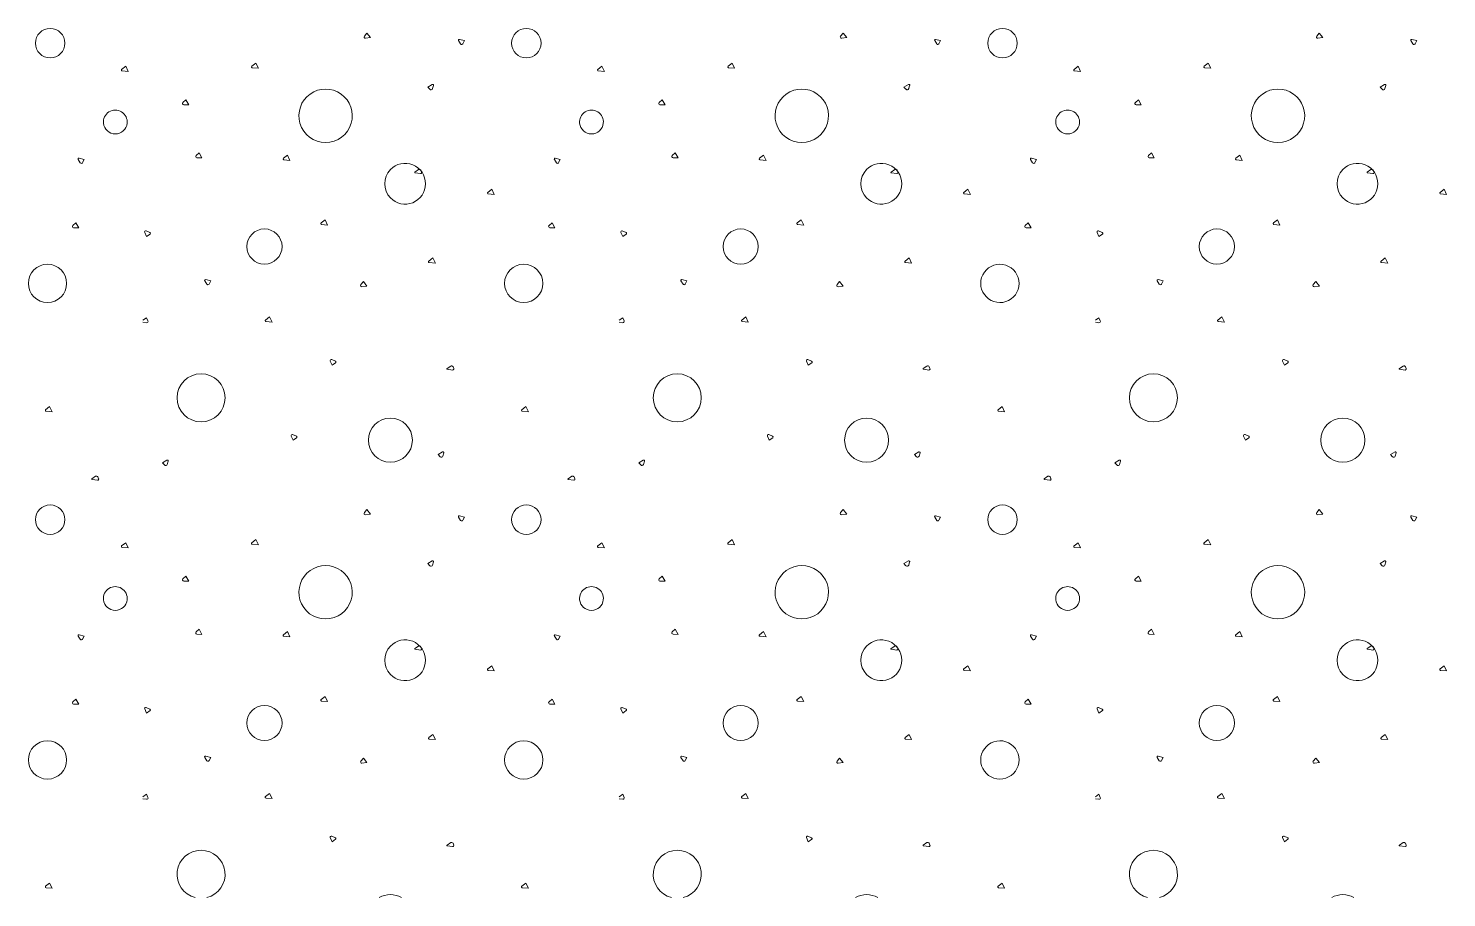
# Model space of a CAD drawing. Header units: millimetres. Extents: x 15 to 2176, y 3 to 641.
# Drawn here: x 2079.8 to 2127.46, y 18.47 to 47.66 of the extents above; entities that cross this region are included whole.
import ezdxf
from ezdxf.xclip import XClip

# ---------------------------------------------------------------- set-up
doc = ezdxf.new("R2010")
doc.units = ezdxf.units.MM
doc.header["$MEASUREMENT"] = 0
doc.header["$XCLIPFRAME"] = 0
doc.layers.add('A--------P-', color=7, linetype='Continuous')
doc.layers.add('A-L-10--EF-', color=4, linetype='Continuous', lineweight=0)

# ---------------------------------------------------------------- blocks, each defined once
blk = doc.blocks.new('*X14')
at = {"layer": 'A-L-10--EF-'}
for p, q in [((2091.091, 47.402), (2091.177, 47.506)), ((2091.297, 47.353), (2091.129, 47.332)), ((2091.177, 47.506), (2091.297, 47.353)), ((2094.323, 47.141), (2094.254, 47.251)), ((2094.286, 47.294), (2094.451, 47.25)), ((2094.451, 47.25), (2094.398, 47.145)), ((2107.091, 47.402), (2107.177, 47.506)), ((2107.297, 47.353), (2107.129, 47.332)), ((2107.177, 47.506), (2107.297, 47.353)), ((2110.323, 47.141), (2110.254, 47.251)), ((2110.286, 47.294), (2110.451, 47.25)), ((2110.451, 47.25), (2110.398, 47.145)), ((2082.936, 46.286), (2083.071, 46.391)), ((2083.156, 46.216), (2082.951, 46.234)), ((2083.071, 46.391), (2083.156, 46.216)), ((2087.31, 46.39), (2087.446, 46.495)), ((2087.531, 46.321), (2087.326, 46.338)), ((2087.446, 46.495), (2087.531, 46.321)), ((2098.936, 46.286), (2099.071, 46.391)), ((2099.156, 46.216), (2098.951, 46.234)), ((2099.071, 46.391), (2099.156, 46.216)), ((2103.31, 46.39), (2103.446, 46.495)), ((2103.531, 46.321), (2103.326, 46.338)), ((2103.446, 46.495), (2103.531, 46.321)), ((2093.371, 45.779), (2093.223, 45.693)), ((2109.371, 45.779), (2109.223, 45.693)), ((2093.223, 45.693), (2093.29, 45.618)), ((2093.38, 45.638), (2093.413, 45.746)), ((2109.223, 45.693), (2109.29, 45.618)), ((2109.38, 45.638), (2109.413, 45.746)), ((2084.996, 45.175), (2085.098, 45.264)), ((2085.193, 45.095), (2085.024, 45.099)), ((2085.098, 45.264), (2085.193, 45.095)), ((2100.996, 45.175), (2101.098, 45.264)), ((2101.193, 45.095), (2101.024, 45.099)), ((2101.098, 45.264), (2101.193, 45.095)), ((2085.437, 43.394), (2085.538, 43.483)), ((2085.538, 43.483), (2085.633, 43.314)), ((2088.369, 43.3), (2088.505, 43.405)), ((2088.505, 43.405), (2088.59, 43.231)), ((2101.437, 43.394), (2101.538, 43.483)), ((2101.538, 43.483), (2101.633, 43.314)), ((2104.369, 43.3), (2104.505, 43.405)), ((2104.505, 43.405), (2104.59, 43.231)), ((2081.544, 43.149), (2081.475, 43.258)), ((2081.506, 43.302), (2081.672, 43.258)), ((2081.672, 43.258), (2081.619, 43.153)), ((2085.633, 43.314), (2085.464, 43.319)), ((2088.59, 43.231), (2088.385, 43.249)), ((2092.79, 42.834), (2092.912, 42.92)), ((2092.991, 42.897), (2093.016, 42.837)), ((2097.544, 43.149), (2097.475, 43.258)), ((2097.506, 43.302), (2097.672, 43.258)), ((2097.672, 43.258), (2097.619, 43.153)), ((2101.633, 43.314), (2101.464, 43.319)), ((2104.59, 43.231), (2104.385, 43.249)), ((2108.79, 42.834), (2108.912, 42.92)), ((2108.991, 42.897), (2109.016, 42.837)), ((2092.978, 42.787), (2092.795, 42.812)), ((2108.978, 42.787), (2108.795, 42.812)), ((2095.235, 42.155), (2095.371, 42.261)), ((2095.456, 42.086), (2095.251, 42.104)), ((2095.371, 42.261), (2095.456, 42.086)), ((2111.235, 42.155), (2111.371, 42.261)), ((2111.456, 42.086), (2111.251, 42.104)), ((2111.371, 42.261), (2111.456, 42.086)), ((2081.296, 41.045), (2081.397, 41.134)), ((2081.397, 41.134), (2081.492, 40.965)), ((2089.635, 41.127), (2089.77, 41.232)), ((2089.855, 41.058), (2089.65, 41.075)), ((2089.77, 41.232), (2089.855, 41.058)), ((2097.296, 41.045), (2097.397, 41.134)), ((2097.397, 41.134), (2097.492, 40.965)), ((2105.635, 41.127), (2105.77, 41.232)), ((2105.855, 41.058), (2105.65, 41.075)), ((2105.77, 41.232), (2105.855, 41.058)), ((2081.492, 40.965), (2081.323, 40.969)), ((2083.712, 40.811), (2083.773, 40.671)), ((2083.884, 40.804), (2083.759, 40.859)), ((2083.773, 40.671), (2083.889, 40.754)), ((2097.492, 40.965), (2097.323, 40.969)), ((2099.712, 40.811), (2099.773, 40.671)), ((2099.884, 40.804), (2099.759, 40.859)), ((2099.773, 40.671), (2099.889, 40.754)), ((2093.257, 39.847), (2093.392, 39.953)), ((2093.477, 39.778), (2093.272, 39.796)), ((2093.392, 39.953), (2093.477, 39.778)), ((2109.257, 39.847), (2109.392, 39.953)), ((2109.477, 39.778), (2109.272, 39.796)), ((2109.392, 39.953), (2109.477, 39.778)), ((2085.799, 39.072), (2085.729, 39.182)), ((2085.761, 39.225), (2085.927, 39.181)), ((2085.927, 39.181), (2085.874, 39.076)), ((2090.973, 39.058), (2091.059, 39.162)), ((2091.059, 39.162), (2091.179, 39.009)), ((2101.799, 39.072), (2101.729, 39.182)), ((2101.761, 39.225), (2101.927, 39.181)), ((2101.927, 39.181), (2101.874, 39.076)), ((2106.973, 39.058), (2107.059, 39.162)), ((2107.059, 39.162), (2107.179, 39.009)), ((2091.179, 39.009), (2091.011, 38.988)), ((2107.179, 39.009), (2107.011, 38.988)), ((2083.652, 37.862), (2083.772, 37.947)), ((2083.773, 37.779), (2083.652, 37.795)), ((2083.772, 37.947), (2083.819, 37.839)), ((2087.772, 37.869), (2087.907, 37.974)), ((2087.992, 37.8), (2087.787, 37.818)), ((2087.907, 37.974), (2087.992, 37.8)), ((2099.652, 37.862), (2099.772, 37.947)), ((2099.773, 37.779), (2099.652, 37.795)), ((2099.772, 37.947), (2099.819, 37.839)), ((2103.772, 37.869), (2103.907, 37.974)), ((2103.992, 37.8), (2103.787, 37.818)), ((2103.907, 37.974), (2103.992, 37.8)), ((2089.946, 36.492), (2090.008, 36.351)), ((2090.119, 36.484), (2089.994, 36.539)), ((2090.008, 36.351), (2090.124, 36.435)), ((2093.869, 36.236), (2093.991, 36.322)), ((2094.07, 36.299), (2094.096, 36.239)), ((2105.946, 36.492), (2106.008, 36.351)), ((2106.119, 36.484), (2105.994, 36.539)), ((2106.008, 36.351), (2106.124, 36.435)), ((2109.869, 36.236), (2109.991, 36.322)), ((2110.07, 36.299), (2110.096, 36.239)), ((2094.058, 36.189), (2093.874, 36.214)), ((2110.058, 36.189), (2109.874, 36.214)), ((2080.382, 34.857), (2080.517, 34.962)), ((2080.602, 34.788), (2080.397, 34.805)), ((2080.517, 34.962), (2080.602, 34.788)), ((2096.382, 34.857), (2096.517, 34.962)), ((2096.602, 34.788), (2096.397, 34.805)), ((2096.517, 34.962), (2096.602, 34.788)), ((2088.634, 33.974), (2088.696, 33.834)), ((2088.807, 33.967), (2088.682, 34.022)), ((2088.696, 33.834), (2088.812, 33.917)), ((2104.634, 33.974), (2104.696, 33.834)), ((2104.807, 33.967), (2104.682, 34.022)), ((2104.696, 33.834), (2104.812, 33.917)), ((2093.722, 33.438), (2093.573, 33.352)), ((2093.731, 33.297), (2093.764, 33.404)), ((2109.722, 33.438), (2109.573, 33.352)), ((2109.731, 33.297), (2109.764, 33.404)), ((2084.457, 33.163), (2084.309, 33.077)), ((2084.309, 33.077), (2084.376, 33.002)), ((2084.466, 33.022), (2084.499, 33.129)), ((2093.573, 33.352), (2093.641, 33.277)), ((2100.457, 33.163), (2100.309, 33.077)), ((2100.309, 33.077), (2100.376, 33.002)), ((2100.466, 33.022), (2100.499, 33.129)), ((2109.573, 33.352), (2109.641, 33.277)), ((2081.935, 32.536), (2082.057, 32.621)), ((2082.124, 32.489), (2081.941, 32.514)), ((2082.136, 32.599), (2082.162, 32.539)), ((2097.935, 32.536), (2098.057, 32.621)), ((2098.124, 32.489), (2097.941, 32.514)), ((2098.136, 32.599), (2098.162, 32.539)), ((2091.091, 31.402), (2091.177, 31.506)), ((2091.177, 31.506), (2091.297, 31.353)), ((2107.091, 31.402), (2107.177, 31.506)), ((2107.177, 31.506), (2107.297, 31.353)), ((2091.297, 31.353), (2091.129, 31.332)), ((2094.323, 31.141), (2094.254, 31.251)), ((2094.286, 31.294), (2094.451, 31.25)), ((2094.451, 31.25), (2094.398, 31.145)), ((2107.297, 31.353), (2107.129, 31.332)), ((2110.323, 31.141), (2110.254, 31.251)), ((2110.286, 31.294), (2110.451, 31.25)), ((2110.451, 31.25), (2110.398, 31.145)), ((2082.936, 30.286), (2083.071, 30.391)), ((2083.156, 30.216), (2082.951, 30.234)), ((2083.071, 30.391), (2083.156, 30.216)), ((2087.31, 30.39), (2087.446, 30.495)), ((2087.531, 30.321), (2087.326, 30.338)), ((2087.446, 30.495), (2087.531, 30.321)), ((2098.936, 30.286), (2099.071, 30.391)), ((2099.156, 30.216), (2098.951, 30.234)), ((2099.071, 30.391), (2099.156, 30.216)), ((2103.31, 30.39), (2103.446, 30.495)), ((2103.531, 30.321), (2103.326, 30.338)), ((2103.446, 30.495), (2103.531, 30.321)), ((2093.371, 29.779), (2093.223, 29.693)), ((2093.223, 29.693), (2093.29, 29.618)), ((2093.38, 29.638), (2093.413, 29.746)), ((2109.371, 29.779), (2109.223, 29.693)), ((2109.223, 29.693), (2109.29, 29.618)), ((2109.38, 29.638), (2109.413, 29.746)), ((2084.996, 29.175), (2085.098, 29.264)), ((2085.193, 29.095), (2085.024, 29.099)), ((2085.098, 29.264), (2085.193, 29.095)), ((2100.996, 29.175), (2101.098, 29.264)), ((2101.193, 29.095), (2101.024, 29.099)), ((2101.098, 29.264), (2101.193, 29.095)), ((2081.544, 27.149), (2081.475, 27.258)), ((2081.506, 27.302), (2081.672, 27.258)), ((2081.672, 27.258), (2081.619, 27.153)), ((2085.437, 27.394), (2085.538, 27.483)), ((2085.633, 27.314), (2085.464, 27.319)), ((2085.538, 27.483), (2085.633, 27.314)), ((2088.369, 27.3), (2088.505, 27.405)), ((2088.59, 27.231), (2088.385, 27.249)), ((2088.505, 27.405), (2088.59, 27.231)), ((2097.544, 27.149), (2097.475, 27.258)), ((2097.506, 27.302), (2097.672, 27.258)), ((2097.672, 27.258), (2097.619, 27.153)), ((2101.437, 27.394), (2101.538, 27.483)), ((2101.633, 27.314), (2101.464, 27.319)), ((2101.538, 27.483), (2101.633, 27.314)), ((2104.369, 27.3), (2104.505, 27.405)), ((2104.59, 27.231), (2104.385, 27.249)), ((2104.505, 27.405), (2104.59, 27.231)), ((2092.79, 26.834), (2092.912, 26.92)), ((2092.978, 26.787), (2092.795, 26.812)), ((2092.991, 26.897), (2093.016, 26.837)), ((2108.79, 26.834), (2108.912, 26.92)), ((2108.978, 26.787), (2108.795, 26.812)), ((2108.991, 26.897), (2109.016, 26.837)), ((2095.235, 26.155), (2095.371, 26.261)), ((2095.371, 26.261), (2095.456, 26.086)), ((2111.235, 26.155), (2111.371, 26.261)), ((2111.371, 26.261), (2111.456, 26.086)), ((2095.456, 26.086), (2095.251, 26.104)), ((2111.456, 26.086), (2111.251, 26.104)), ((2081.296, 25.045), (2081.397, 25.134)), ((2081.492, 24.965), (2081.323, 24.969)), ((2081.397, 25.134), (2081.492, 24.965)), ((2083.712, 24.811), (2083.773, 24.671)), ((2083.884, 24.804), (2083.759, 24.859)), ((2089.635, 25.127), (2089.77, 25.232)), ((2089.855, 25.058), (2089.65, 25.075)), ((2089.77, 25.232), (2089.855, 25.058)), ((2097.296, 25.045), (2097.397, 25.134)), ((2097.492, 24.965), (2097.323, 24.969)), ((2097.397, 25.134), (2097.492, 24.965)), ((2099.712, 24.811), (2099.773, 24.671)), ((2099.884, 24.804), (2099.759, 24.859)), ((2105.635, 25.127), (2105.77, 25.232)), ((2105.855, 25.058), (2105.65, 25.075)), ((2105.77, 25.232), (2105.855, 25.058)), ((2083.773, 24.671), (2083.889, 24.754)), ((2099.773, 24.671), (2099.889, 24.754)), ((2093.257, 23.847), (2093.392, 23.953)), ((2093.392, 23.953), (2093.477, 23.778)), ((2109.257, 23.847), (2109.392, 23.953)), ((2109.392, 23.953), (2109.477, 23.778)), ((2093.477, 23.778), (2093.272, 23.796)), ((2109.477, 23.778), (2109.272, 23.796)), ((2085.799, 23.072), (2085.729, 23.182)), ((2085.761, 23.225), (2085.927, 23.181)), ((2085.927, 23.181), (2085.874, 23.076)), ((2090.973, 23.058), (2091.059, 23.162)), ((2091.179, 23.009), (2091.011, 22.988)), ((2091.059, 23.162), (2091.179, 23.009)), ((2101.799, 23.072), (2101.729, 23.182)), ((2101.761, 23.225), (2101.927, 23.181)), ((2101.927, 23.181), (2101.874, 23.076)), ((2106.973, 23.058), (2107.059, 23.162)), ((2107.179, 23.009), (2107.011, 22.988)), ((2107.059, 23.162), (2107.179, 23.009)), ((2083.652, 21.862), (2083.772, 21.947)), ((2083.772, 21.947), (2083.819, 21.839)), ((2087.772, 21.869), (2087.907, 21.974)), ((2087.907, 21.974), (2087.992, 21.8)), ((2099.652, 21.862), (2099.772, 21.947)), ((2099.772, 21.947), (2099.819, 21.839)), ((2103.772, 21.869), (2103.907, 21.974)), ((2103.907, 21.974), (2103.992, 21.8)), ((2083.773, 21.779), (2083.652, 21.795)), ((2087.992, 21.8), (2087.787, 21.818)), ((2099.773, 21.779), (2099.652, 21.795)), ((2103.992, 21.8), (2103.787, 21.818)), ((2089.946, 20.492), (2090.008, 20.351)), ((2090.119, 20.484), (2089.994, 20.539)), ((2105.946, 20.492), (2106.008, 20.351)), ((2106.119, 20.484), (2105.994, 20.539)), ((2090.008, 20.351), (2090.124, 20.435)), ((2093.869, 20.236), (2093.991, 20.322)), ((2094.058, 20.189), (2093.874, 20.214)), ((2094.07, 20.299), (2094.096, 20.239)), ((2106.008, 20.351), (2106.124, 20.435)), ((2109.869, 20.236), (2109.991, 20.322)), ((2110.058, 20.189), (2109.874, 20.214)), ((2110.07, 20.299), (2110.096, 20.239)), ((2080.382, 18.857), (2080.517, 18.962)), ((2080.602, 18.788), (2080.397, 18.805)), ((2080.517, 18.962), (2080.602, 18.788)), ((2096.382, 18.857), (2096.517, 18.962)), ((2096.602, 18.788), (2096.397, 18.805)), ((2096.517, 18.962), (2096.602, 18.788))]:
    blk.add_line(p, q, dxfattribs=at)
for centre, radius in [((2080.533, 47.166), 0.496), ((2096.533, 47.166), 0.496), ((2087.735, 40.337), 0.59), ((2103.735, 40.337), 0.59), ((2080.445, 39.098), 0.643), ((2096.445, 39.098), 0.643), ((2085.605, 35.257), 0.807), ((2101.605, 35.257), 0.807), ((2080.533, 31.166), 0.496), ((2096.533, 31.166), 0.496), ((2087.735, 24.337), 0.59), ((2103.735, 24.337), 0.59), ((2080.445, 23.098), 0.643), ((2096.445, 23.098), 0.643)]:
    blk.add_circle(centre, radius, dxfattribs=at)
for centre, radius, start, end in [((2091.124, 47.375), 0.0432, 140.1139, 277.2885), ((2094.278, 47.266), 0.0288, 75.2067, 212.3813), ((2107.124, 47.375), 0.0432, 140.1139, 277.2885), ((2110.278, 47.266), 0.0288, 75.2067, 212.3813), ((2094.36, 47.164), 0.0432, 212.3813, 333.2854), ((2110.36, 47.164), 0.0432, 212.3813, 333.2854), ((2082.953, 46.263), 0.0288, 127.9022, 265.0768), ((2087.328, 46.367), 0.0288, 127.9022, 265.0768), ((2098.953, 46.263), 0.0288, 127.9022, 265.0768), ((2103.328, 46.367), 0.0288, 127.9022, 265.0768), ((2093.386, 45.754), 0.0288, 342.8254, 120), ((2109.386, 45.754), 0.0288, 342.8254, 120), ((2089.789, 44.727), 0.897, 343.6089, 196.3911), ((2093.33, 45.654), 0.0528, 221.9213, 342.8254), ((2105.789, 44.727), 0.897, 343.6089, 196.3911), ((2109.33, 45.654), 0.0528, 221.9213, 342.8254), ((2082.722, 44.518), 0.4, 353.7067, 186.2933), ((2085.025, 45.143), 0.0432, 131.2386, 268.4132), ((2098.722, 44.518), 0.4, 353.7067, 186.2933), ((2101.025, 45.143), 0.0432, 131.2386, 268.4132), ((2082.722, 44.518), 0.4, 186.2933, 353.7067), ((2089.789, 44.727), 0.897, 196.3911, 343.6089), ((2098.722, 44.518), 0.4, 186.2933, 353.7067), ((2105.789, 44.727), 0.897, 196.3911, 343.6089), ((2085.465, 43.362), 0.0432, 131.2386, 268.4132), ((2101.465, 43.362), 0.0432, 131.2386, 268.4132), ((2081.499, 43.274), 0.0288, 75.2067, 212.3813), ((2081.581, 43.172), 0.0432, 212.3813, 333.2854), ((2088.387, 43.277), 0.0288, 127.9022, 265.0768), ((2092.46, 42.445), 0.686, 136.1287, 223.8713), ((2092.46, 42.445), 0.686, 223.8713, 136.1287), ((2092.942, 42.876), 0.0528, 23.1926, 125.1139), ((2097.499, 43.274), 0.0288, 75.2067, 212.3813), ((2097.581, 43.172), 0.0432, 212.3813, 333.2854), ((2104.387, 43.277), 0.0288, 127.9022, 265.0768), ((2108.46, 42.445), 0.686, 136.1287, 223.8713), ((2108.46, 42.445), 0.686, 223.8713, 136.1287), ((2108.942, 42.876), 0.0528, 23.1926, 125.1139), ((2092.797, 42.824), 0.012, 125.1139, 262.2885), ((2092.983, 42.823), 0.036, 262.2885, 23.1926), ((2108.797, 42.824), 0.012, 125.1139, 262.2885), ((2108.983, 42.823), 0.036, 262.2885, 23.1926), ((2095.253, 42.133), 0.0288, 127.9022, 265.0768), ((2111.253, 42.133), 0.0288, 127.9022, 265.0768), ((2081.325, 41.013), 0.0432, 131.2386, 268.4132), ((2089.653, 41.104), 0.0288, 127.9022, 265.0768), ((2097.325, 41.013), 0.0432, 131.2386, 268.4132), ((2105.653, 41.104), 0.0288, 127.9022, 265.0768), ((2083.744, 40.826), 0.036, 66.4475, 203.6221), ((2083.873, 40.778), 0.0288, 305.5434, 66.4475), ((2099.744, 40.826), 0.036, 66.4475, 203.6221), ((2099.873, 40.778), 0.0288, 305.5434, 66.4475), ((2093.275, 39.825), 0.0288, 127.9022, 265.0768), ((2109.275, 39.825), 0.0288, 127.9022, 265.0768), ((2085.753, 39.197), 0.0288, 75.2067, 212.3813), ((2101.753, 39.197), 0.0288, 75.2067, 212.3813), ((2112.445, 39.098), 0.643, 144.1476, 215.8524), ((2085.835, 39.095), 0.0432, 212.3813, 333.2854), ((2091.006, 39.03), 0.0432, 140.1139, 277.2885), ((2101.835, 39.095), 0.0432, 212.3813, 333.2854), ((2107.006, 39.03), 0.0432, 140.1139, 277.2885), ((2083.779, 37.822), 0.0432, 262.2885, 23.1926), ((2087.789, 37.846), 0.0288, 127.9022, 265.0768), ((2099.779, 37.822), 0.0432, 262.2885, 23.1926), ((2103.789, 37.846), 0.0288, 127.9022, 265.0768), ((2089.979, 36.506), 0.036, 66.4475, 203.6221), ((2090.107, 36.458), 0.0288, 305.5434, 66.4475), ((2093.876, 36.226), 0.012, 125.1139, 262.2885), ((2094.021, 36.278), 0.0528, 23.1926, 125.1139), ((2094.062, 36.225), 0.036, 262.2885, 23.1926), ((2105.979, 36.506), 0.036, 66.4475, 203.6221), ((2106.107, 36.458), 0.0288, 305.5434, 66.4475), ((2109.876, 36.226), 0.012, 125.1139, 262.2885), ((2110.021, 36.278), 0.0528, 23.1926, 125.1139), ((2110.062, 36.225), 0.036, 262.2885, 23.1926), ((2080.4, 34.834), 0.0288, 127.9022, 265.0768), ((2096.4, 34.834), 0.0288, 127.9022, 265.0768), ((2091.966, 33.835), 0.74, 90, 270), ((2091.966, 33.835), 0.74, 270, 90), ((2107.966, 33.835), 0.74, 90, 270), ((2107.966, 33.835), 0.74, 270, 90), ((2088.667, 33.989), 0.036, 66.4475, 203.6221), ((2088.795, 33.941), 0.0288, 305.5434, 66.4475), ((2104.667, 33.989), 0.036, 66.4475, 203.6221), ((2104.795, 33.941), 0.0288, 305.5434, 66.4475), ((2093.736, 33.413), 0.0288, 342.8254, 120), ((2109.736, 33.413), 0.0288, 342.8254, 120), ((2084.416, 33.037), 0.0528, 221.9213, 342.8254), ((2084.472, 33.138), 0.0288, 342.8254, 120), ((2093.68, 33.312), 0.0528, 221.9213, 342.8254), ((2100.416, 33.037), 0.0528, 221.9213, 342.8254), ((2100.472, 33.138), 0.0288, 342.8254, 120), ((2109.68, 33.312), 0.0528, 221.9213, 342.8254), ((2081.942, 32.526), 0.012, 125.1139, 262.2885), ((2082.088, 32.578), 0.0528, 23.1926, 125.1139), ((2082.129, 32.525), 0.036, 262.2885, 23.1926), ((2097.942, 32.526), 0.012, 125.1139, 262.2885), ((2098.088, 32.578), 0.0528, 23.1926, 125.1139), ((2098.129, 32.525), 0.036, 262.2885, 23.1926), ((2091.124, 31.375), 0.0432, 140.1139, 277.2885), ((2094.278, 31.266), 0.0288, 75.2067, 212.3813), ((2094.36, 31.164), 0.0432, 212.3813, 333.2854), ((2107.124, 31.375), 0.0432, 140.1139, 277.2885), ((2110.278, 31.266), 0.0288, 75.2067, 212.3813), ((2110.36, 31.164), 0.0432, 212.3813, 333.2854), ((2082.953, 30.263), 0.0288, 127.9022, 265.0768), ((2087.328, 30.367), 0.0288, 127.9022, 265.0768), ((2098.953, 30.263), 0.0288, 127.9022, 265.0768), ((2103.328, 30.367), 0.0288, 127.9022, 265.0768), ((2089.789, 28.727), 0.897, 343.6089, 196.3911), ((2093.33, 29.654), 0.0528, 221.9213, 342.8254), ((2093.386, 29.754), 0.0288, 342.8254, 120), ((2105.789, 28.727), 0.897, 343.6089, 196.3911), ((2109.33, 29.654), 0.0528, 221.9213, 342.8254), ((2109.386, 29.754), 0.0288, 342.8254, 120), ((2085.025, 29.143), 0.0432, 131.2386, 268.4132), ((2101.025, 29.143), 0.0432, 131.2386, 268.4132), ((2082.722, 28.518), 0.4, 353.7067, 186.2933), ((2098.722, 28.518), 0.4, 353.7067, 186.2933), ((2082.722, 28.518), 0.4, 186.2933, 353.7067), ((2089.789, 28.727), 0.897, 196.3911, 343.6089), ((2098.722, 28.518), 0.4, 186.2933, 353.7067), ((2105.789, 28.727), 0.897, 196.3911, 343.6089), ((2081.499, 27.274), 0.0288, 75.2067, 212.3813), ((2085.465, 27.362), 0.0432, 131.2386, 268.4132), ((2088.387, 27.277), 0.0288, 127.9022, 265.0768), ((2097.499, 27.274), 0.0288, 75.2067, 212.3813), ((2101.465, 27.362), 0.0432, 131.2386, 268.4132), ((2104.387, 27.277), 0.0288, 127.9022, 265.0768), ((2081.581, 27.172), 0.0432, 212.3813, 333.2854), ((2092.46, 26.445), 0.686, 136.1287, 223.8713), ((2092.46, 26.445), 0.686, 223.8713, 136.1287), ((2092.797, 26.824), 0.012, 125.1139, 262.2885), ((2092.942, 26.876), 0.0528, 23.1926, 125.1139), ((2092.983, 26.823), 0.036, 262.2885, 23.1926), ((2097.581, 27.172), 0.0432, 212.3813, 333.2854), ((2108.46, 26.445), 0.686, 136.1287, 223.8713), ((2108.46, 26.445), 0.686, 223.8713, 136.1287), ((2108.797, 26.824), 0.012, 125.1139, 262.2885), ((2108.942, 26.876), 0.0528, 23.1926, 125.1139), ((2108.983, 26.823), 0.036, 262.2885, 23.1926), ((2095.253, 26.133), 0.0288, 127.9022, 265.0768), ((2111.253, 26.133), 0.0288, 127.9022, 265.0768), ((2081.325, 25.013), 0.0432, 131.2386, 268.4132), ((2083.744, 24.826), 0.036, 66.4475, 203.6221), ((2083.873, 24.778), 0.0288, 305.5434, 66.4475), ((2089.653, 25.104), 0.0288, 127.9022, 265.0768), ((2097.325, 25.013), 0.0432, 131.2386, 268.4132), ((2099.744, 24.826), 0.036, 66.4475, 203.6221), ((2099.873, 24.778), 0.0288, 305.5434, 66.4475), ((2105.653, 25.104), 0.0288, 127.9022, 265.0768), ((2093.275, 23.825), 0.0288, 127.9022, 265.0768), ((2109.275, 23.825), 0.0288, 127.9022, 265.0768), ((2112.445, 23.098), 0.643, 144.1476, 215.8524), ((2085.753, 23.197), 0.0288, 75.2067, 212.3813), ((2085.835, 23.095), 0.0432, 212.3813, 333.2854), ((2091.006, 23.03), 0.0432, 140.1139, 277.2885), ((2101.753, 23.197), 0.0288, 75.2067, 212.3813), ((2101.835, 23.095), 0.0432, 212.3813, 333.2854), ((2107.006, 23.03), 0.0432, 140.1139, 277.2885), ((2083.779, 21.822), 0.0432, 262.2885, 23.1926), ((2087.789, 21.846), 0.0288, 127.9022, 265.0768), ((2099.779, 21.822), 0.0432, 262.2885, 23.1926), ((2103.789, 21.846), 0.0288, 127.9022, 265.0768), ((2089.979, 20.506), 0.036, 66.4475, 203.6221), ((2105.979, 20.506), 0.036, 66.4475, 203.6221), ((2085.605, 19.257), 0.807, 284.171, 255.829), ((2090.107, 20.458), 0.0288, 305.5434, 66.4475), ((2093.876, 20.226), 0.012, 125.1139, 262.2885), ((2094.021, 20.278), 0.0528, 23.1926, 125.1139), ((2094.062, 20.225), 0.036, 262.2885, 23.1926), ((2101.605, 19.257), 0.807, 284.171, 255.829), ((2106.107, 20.458), 0.0288, 305.5434, 66.4475), ((2109.876, 20.226), 0.012, 125.1139, 262.2885), ((2110.021, 20.278), 0.0528, 23.1926, 125.1139), ((2110.062, 20.225), 0.036, 262.2885, 23.1926), ((2080.4, 18.834), 0.0288, 127.9022, 265.0768), ((2096.4, 18.834), 0.0288, 127.9022, 265.0768), ((2091.966, 17.835), 0.74, 90, 120.2431), ((2091.966, 17.835), 0.74, 59.7569, 90), ((2107.966, 17.835), 0.74, 90, 120.2431), ((2107.966, 17.835), 0.74, 59.7569, 90)]:
    blk.add_arc(centre, radius, start, end, dxfattribs=at)
blk = doc.blocks.new('*X15')
at = {"layer": 'A-L-10--EF-'}
for p, q in [((2123.091, 47.402), (2123.177, 47.506)), ((2123.297, 47.353), (2123.129, 47.332)), ((2123.177, 47.506), (2123.297, 47.353)), ((2126.323, 47.141), (2126.254, 47.251)), ((2126.286, 47.294), (2126.451, 47.25)), ((2126.451, 47.25), (2126.398, 47.145)), ((2114.936, 46.286), (2115.071, 46.391)), ((2115.156, 46.216), (2114.951, 46.234)), ((2115.071, 46.391), (2115.156, 46.216)), ((2119.31, 46.39), (2119.446, 46.495)), ((2119.531, 46.321), (2119.326, 46.338)), ((2119.446, 46.495), (2119.531, 46.321)), ((2125.371, 45.779), (2125.223, 45.693)), ((2125.223, 45.693), (2125.29, 45.618)), ((2125.38, 45.638), (2125.413, 45.746)), ((2116.996, 45.175), (2117.098, 45.264)), ((2117.193, 45.095), (2117.024, 45.099)), ((2117.098, 45.264), (2117.193, 45.095)), ((2117.437, 43.394), (2117.538, 43.483)), ((2117.538, 43.483), (2117.633, 43.314)), ((2120.369, 43.3), (2120.505, 43.405)), ((2120.505, 43.405), (2120.59, 43.231)), ((2113.544, 43.149), (2113.475, 43.258)), ((2113.506, 43.302), (2113.672, 43.258)), ((2113.672, 43.258), (2113.619, 43.153)), ((2117.633, 43.314), (2117.464, 43.319)), ((2120.59, 43.231), (2120.385, 43.249)), ((2124.79, 42.834), (2124.912, 42.92)), ((2124.991, 42.897), (2125.016, 42.837)), ((2124.978, 42.787), (2124.795, 42.812)), ((2127.235, 42.155), (2127.371, 42.261)), ((2127.456, 42.086), (2127.251, 42.104)), ((2127.371, 42.261), (2127.456, 42.086)), ((2113.296, 41.045), (2113.397, 41.134)), ((2113.397, 41.134), (2113.492, 40.965)), ((2121.635, 41.127), (2121.77, 41.232)), ((2121.855, 41.058), (2121.65, 41.075)), ((2121.77, 41.232), (2121.855, 41.058)), ((2113.492, 40.965), (2113.323, 40.969)), ((2115.712, 40.811), (2115.773, 40.671)), ((2115.884, 40.804), (2115.759, 40.859)), ((2115.773, 40.671), (2115.889, 40.754)), ((2125.257, 39.847), (2125.392, 39.953)), ((2125.477, 39.778), (2125.272, 39.796)), ((2125.392, 39.953), (2125.477, 39.778)), ((2117.799, 39.072), (2117.729, 39.182)), ((2117.761, 39.225), (2117.927, 39.181)), ((2117.927, 39.181), (2117.874, 39.076)), ((2122.973, 39.058), (2123.059, 39.162)), ((2123.059, 39.162), (2123.179, 39.009)), ((2123.179, 39.009), (2123.011, 38.988)), ((2115.652, 37.862), (2115.772, 37.947)), ((2115.773, 37.779), (2115.652, 37.795)), ((2115.772, 37.947), (2115.819, 37.839)), ((2119.772, 37.869), (2119.907, 37.974)), ((2119.992, 37.8), (2119.787, 37.818)), ((2119.907, 37.974), (2119.992, 37.8)), ((2121.946, 36.492), (2122.008, 36.351)), ((2122.119, 36.484), (2121.994, 36.539)), ((2122.008, 36.351), (2122.124, 36.435)), ((2125.869, 36.236), (2125.991, 36.322)), ((2126.07, 36.299), (2126.096, 36.239)), ((2126.058, 36.189), (2125.874, 36.214)), ((2112.382, 34.857), (2112.517, 34.962)), ((2112.602, 34.788), (2112.397, 34.805)), ((2112.517, 34.962), (2112.602, 34.788)), ((2120.634, 33.974), (2120.696, 33.834)), ((2120.807, 33.967), (2120.682, 34.022)), ((2120.696, 33.834), (2120.812, 33.917)), ((2125.722, 33.438), (2125.573, 33.352)), ((2125.731, 33.297), (2125.764, 33.404)), ((2116.457, 33.163), (2116.309, 33.077)), ((2116.309, 33.077), (2116.376, 33.002)), ((2116.466, 33.022), (2116.499, 33.129)), ((2125.573, 33.352), (2125.641, 33.277)), ((2113.935, 32.536), (2114.057, 32.621)), ((2114.124, 32.489), (2113.941, 32.514)), ((2114.136, 32.599), (2114.162, 32.539)), ((2123.091, 31.402), (2123.177, 31.506)), ((2123.177, 31.506), (2123.297, 31.353)), ((2123.297, 31.353), (2123.129, 31.332)), ((2126.323, 31.141), (2126.254, 31.251)), ((2126.286, 31.294), (2126.451, 31.25)), ((2126.451, 31.25), (2126.398, 31.145)), ((2114.936, 30.286), (2115.071, 30.391)), ((2115.156, 30.216), (2114.951, 30.234)), ((2115.071, 30.391), (2115.156, 30.216)), ((2119.31, 30.39), (2119.446, 30.495)), ((2119.531, 30.321), (2119.326, 30.338)), ((2119.446, 30.495), (2119.531, 30.321)), ((2125.371, 29.779), (2125.223, 29.693)), ((2125.223, 29.693), (2125.29, 29.618)), ((2125.38, 29.638), (2125.413, 29.746)), ((2116.996, 29.175), (2117.098, 29.264)), ((2117.193, 29.095), (2117.024, 29.099)), ((2117.098, 29.264), (2117.193, 29.095)), ((2113.544, 27.149), (2113.475, 27.258)), ((2113.506, 27.302), (2113.672, 27.258)), ((2113.672, 27.258), (2113.619, 27.153)), ((2117.437, 27.394), (2117.538, 27.483)), ((2117.633, 27.314), (2117.464, 27.319)), ((2117.538, 27.483), (2117.633, 27.314)), ((2120.369, 27.3), (2120.505, 27.405)), ((2120.59, 27.231), (2120.385, 27.249)), ((2120.505, 27.405), (2120.59, 27.231)), ((2124.79, 26.834), (2124.912, 26.92)), ((2124.978, 26.787), (2124.795, 26.812)), ((2124.991, 26.897), (2125.016, 26.837)), ((2127.235, 26.155), (2127.371, 26.261)), ((2127.371, 26.261), (2127.456, 26.086)), ((2127.456, 26.086), (2127.251, 26.104)), ((2113.296, 25.045), (2113.397, 25.134)), ((2113.492, 24.965), (2113.323, 24.969)), ((2113.397, 25.134), (2113.492, 24.965)), ((2115.712, 24.811), (2115.773, 24.671)), ((2115.884, 24.804), (2115.759, 24.859)), ((2121.635, 25.127), (2121.77, 25.232)), ((2121.855, 25.058), (2121.65, 25.075)), ((2121.77, 25.232), (2121.855, 25.058)), ((2115.773, 24.671), (2115.889, 24.754)), ((2125.257, 23.847), (2125.392, 23.953)), ((2125.392, 23.953), (2125.477, 23.778)), ((2125.477, 23.778), (2125.272, 23.796)), ((2117.799, 23.072), (2117.729, 23.182)), ((2117.761, 23.225), (2117.927, 23.181)), ((2117.927, 23.181), (2117.874, 23.076)), ((2122.973, 23.058), (2123.059, 23.162)), ((2123.179, 23.009), (2123.011, 22.988)), ((2123.059, 23.162), (2123.179, 23.009)), ((2115.652, 21.862), (2115.772, 21.947)), ((2115.772, 21.947), (2115.819, 21.839)), ((2119.772, 21.869), (2119.907, 21.974)), ((2119.907, 21.974), (2119.992, 21.8)), ((2115.773, 21.779), (2115.652, 21.795)), ((2119.992, 21.8), (2119.787, 21.818)), ((2121.946, 20.492), (2122.008, 20.351)), ((2122.119, 20.484), (2121.994, 20.539)), ((2122.008, 20.351), (2122.124, 20.435)), ((2125.869, 20.236), (2125.991, 20.322)), ((2126.058, 20.189), (2125.874, 20.214)), ((2126.07, 20.299), (2126.096, 20.239)), ((2112.382, 18.857), (2112.517, 18.962)), ((2112.602, 18.788), (2112.397, 18.805)), ((2112.517, 18.962), (2112.602, 18.788))]:
    blk.add_line(p, q, dxfattribs=at)
for centre, radius in [((2112.533, 47.166), 0.496), ((2119.735, 40.337), 0.59), ((2117.605, 35.257), 0.807), ((2112.533, 31.166), 0.496), ((2119.735, 24.337), 0.59)]:
    blk.add_circle(centre, radius, dxfattribs=at)
for centre, radius, start, end in [((2123.124, 47.375), 0.0432, 140.1139, 277.2885), ((2126.278, 47.266), 0.0288, 75.2067, 212.3813), ((2126.36, 47.164), 0.0432, 212.3813, 333.2854), ((2114.953, 46.263), 0.0288, 127.9022, 265.0768), ((2119.328, 46.367), 0.0288, 127.9022, 265.0768), ((2125.386, 45.754), 0.0288, 342.8254, 120), ((2121.789, 44.727), 0.897, 343.6089, 196.3911), ((2125.33, 45.654), 0.0528, 221.9213, 342.8254), ((2114.722, 44.518), 0.4, 353.7067, 186.2933), ((2117.025, 45.143), 0.0432, 131.2386, 268.4132), ((2114.722, 44.518), 0.4, 186.2933, 353.7067), ((2121.789, 44.727), 0.897, 196.3911, 343.6089), ((2117.465, 43.362), 0.0432, 131.2386, 268.4132), ((2113.499, 43.274), 0.0288, 75.2067, 212.3813), ((2113.581, 43.172), 0.0432, 212.3813, 333.2854), ((2120.387, 43.277), 0.0288, 127.9022, 265.0768), ((2124.46, 42.445), 0.686, 136.1287, 223.8713), ((2124.46, 42.445), 0.686, 223.8713, 136.1287), ((2124.942, 42.876), 0.0528, 23.1926, 125.1139), ((2124.797, 42.824), 0.012, 125.1139, 262.2885), ((2124.983, 42.823), 0.036, 262.2885, 23.1926), ((2127.253, 42.133), 0.0288, 127.9022, 265.0768), ((2113.325, 41.013), 0.0432, 131.2386, 268.4132), ((2121.653, 41.104), 0.0288, 127.9022, 265.0768), ((2115.744, 40.826), 0.036, 66.4475, 203.6221), ((2115.873, 40.778), 0.0288, 305.5434, 66.4475), ((2112.445, 39.098), 0.643, 215.8524, 144.1476), ((2125.275, 39.825), 0.0288, 127.9022, 265.0768), ((2117.753, 39.197), 0.0288, 75.2067, 212.3813), ((2117.835, 39.095), 0.0432, 212.3813, 333.2854), ((2123.006, 39.03), 0.0432, 140.1139, 277.2885), ((2115.779, 37.822), 0.0432, 262.2885, 23.1926), ((2119.789, 37.846), 0.0288, 127.9022, 265.0768), ((2121.979, 36.506), 0.036, 66.4475, 203.6221), ((2122.107, 36.458), 0.0288, 305.5434, 66.4475), ((2125.876, 36.226), 0.012, 125.1139, 262.2885), ((2126.021, 36.278), 0.0528, 23.1926, 125.1139), ((2126.062, 36.225), 0.036, 262.2885, 23.1926), ((2112.4, 34.834), 0.0288, 127.9022, 265.0768), ((2123.966, 33.835), 0.74, 90, 270), ((2123.966, 33.835), 0.74, 270, 90), ((2120.667, 33.989), 0.036, 66.4475, 203.6221), ((2120.795, 33.941), 0.0288, 305.5434, 66.4475), ((2125.736, 33.413), 0.0288, 342.8254, 120), ((2116.416, 33.037), 0.0528, 221.9213, 342.8254), ((2116.472, 33.138), 0.0288, 342.8254, 120), ((2125.68, 33.312), 0.0528, 221.9213, 342.8254), ((2113.942, 32.526), 0.012, 125.1139, 262.2885), ((2114.088, 32.578), 0.0528, 23.1926, 125.1139), ((2114.129, 32.525), 0.036, 262.2885, 23.1926), ((2123.124, 31.375), 0.0432, 140.1139, 277.2885), ((2126.278, 31.266), 0.0288, 75.2067, 212.3813), ((2126.36, 31.164), 0.0432, 212.3813, 333.2854), ((2114.953, 30.263), 0.0288, 127.9022, 265.0768), ((2119.328, 30.367), 0.0288, 127.9022, 265.0768), ((2121.789, 28.727), 0.897, 343.6089, 196.3911), ((2125.33, 29.654), 0.0528, 221.9213, 342.8254), ((2125.386, 29.754), 0.0288, 342.8254, 120), ((2117.025, 29.143), 0.0432, 131.2386, 268.4132), ((2114.722, 28.518), 0.4, 353.7067, 186.2933), ((2114.722, 28.518), 0.4, 186.2933, 353.7067), ((2121.789, 28.727), 0.897, 196.3911, 343.6089), ((2113.499, 27.274), 0.0288, 75.2067, 212.3813), ((2117.465, 27.362), 0.0432, 131.2386, 268.4132), ((2120.387, 27.277), 0.0288, 127.9022, 265.0768), ((2113.581, 27.172), 0.0432, 212.3813, 333.2854), ((2124.46, 26.445), 0.686, 136.1287, 223.8713), ((2124.46, 26.445), 0.686, 223.8713, 136.1287), ((2124.797, 26.824), 0.012, 125.1139, 262.2885), ((2124.942, 26.876), 0.0528, 23.1926, 125.1139), ((2124.983, 26.823), 0.036, 262.2885, 23.1926), ((2127.253, 26.133), 0.0288, 127.9022, 265.0768), ((2113.325, 25.013), 0.0432, 131.2386, 268.4132), ((2115.744, 24.826), 0.036, 66.4475, 203.6221), ((2115.873, 24.778), 0.0288, 305.5434, 66.4475), ((2121.653, 25.104), 0.0288, 127.9022, 265.0768), ((2125.275, 23.825), 0.0288, 127.9022, 265.0768), ((2112.445, 23.098), 0.643, 215.8524, 144.1476), ((2117.753, 23.197), 0.0288, 75.2067, 212.3813), ((2117.835, 23.095), 0.0432, 212.3813, 333.2854), ((2123.006, 23.03), 0.0432, 140.1139, 277.2885), ((2115.779, 21.822), 0.0432, 262.2885, 23.1926), ((2119.789, 21.846), 0.0288, 127.9022, 265.0768), ((2121.979, 20.506), 0.036, 66.4475, 203.6221), ((2117.605, 19.257), 0.807, 284.171, 255.829), ((2122.107, 20.458), 0.0288, 305.5434, 66.4475), ((2125.876, 20.226), 0.012, 125.1139, 262.2885), ((2126.021, 20.278), 0.0528, 23.1926, 125.1139), ((2126.062, 20.225), 0.036, 262.2885, 23.1926), ((2112.4, 18.834), 0.0288, 127.9022, 265.0768), ((2123.966, 17.835), 0.74, 90, 120.2431), ((2123.966, 17.835), 0.74, 59.7569, 90)]:
    blk.add_arc(centre, radius, start, end, dxfattribs=at)
blk = doc.blocks.new('Drawing_4_4', base_point=(1874.468, 329.559))
for name in ['*X14', '*X15']:
    blk.add_blockref(name, (0, 0))

msp = doc.modelspace()

# ---------------------------------------------------------------- block references
at = {"layer": 'A--------P-'}
ref = msp.add_blockref('Drawing_4_4', (1874.468, 329.559), dxfattribs=at)
XClip(ref).set_block_clipping_path([(1621.1657714889, 18.4741086751), (2127.7704267137, 640.6436337123)])

doc.saveas('drawing.dxf')
